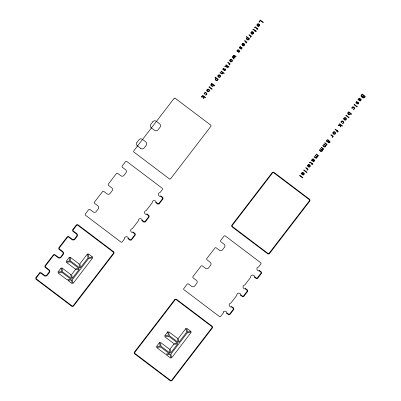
<?xml version="1.0" encoding="UTF-8"?>
<svg xmlns="http://www.w3.org/2000/svg" width="401" height="401" viewBox="0 0 401 401"><rect width="100%" height="100%" fill="white"/><g stroke="black" fill="none" stroke-linecap="round" stroke-linejoin="round"><path stroke-width="0.6" d="M238.465 51.804L238.394 52.27L239.237 52.12L239.693 50.832L238.981 50.441L238.074 50.982A2.431 2.371 29.2 0 1 237.778 51.193C235.873 50.972 240.505 48.797 237.232 50.135C236.114 51.413 238.149 52.315 238.851 51.007M302.84 173.468C303.622 172.179 301.577 172.49 302.043 173.718M310.033 162.756L309.572 162.711M136.931 142.465L138.997 139.774A2.461 2.396 29.2 0 1 142.415 139.353L145.738 141.864A2.461 2.396 29.2 0 1 146.235 145.247L144.175 147.939A2.476 2.411 29.2 0 1 140.716 148.405M242.425 45.534L243.653 43.915A0.907 0.882 29.2 0 0 242.319 45.022M251.392 33.849L252.625 32.23A0.907 0.882 29.2 0 0 251.287 33.338M257.417 26L258.65 24.381A0.907 0.882 29.2 0 0 257.312 25.489M243.953 44.165L242.996 45.408A0.907 0.887 29.2 0 0 243.477 45.584M251.968 33.724L252.921 32.481A0.822 0.802 29.2 0 1 252.445 33.89A0.907 0.887 29.2 0 1 251.973 33.714M308.098 166.731L309.326 165.112A0.907 0.882 29.2 0 0 307.993 166.22M308.67 166.605L309.627 165.362A0.822 0.802 29.2 0 1 309.151 166.771A0.907 0.887 29.2 0 1 308.68 166.595M253.392 29.804L252.866 29.834M360.624 99.303C362.033 98.696 360.499 101.794 359.777 100.907M314.073 159.944C315.517 159.352 313.938 162.41 313.231 161.548A2.13 2.075 29.2 0 1 312.991 161.392L311.968 160.631A1.744 1.699 29.2 0 0 311.397 160.325L311.662 159.999A0.882 0.862 29.2 0 1 312.003 160.119M303.742 173.402C305.171 172.781 303.582 175.909 302.895 175.011A2.13 2.075 29.2 0 1 302.66 174.851L301.637 174.094A1.744 1.699 29.2 0 0 301.066 173.783L301.326 173.458A0.882 0.862 29.2 0 1 301.672 173.578C301.291 171.788 304.083 172.014 303.367 173.297A2.421 2.361 29.2 0 1 303.266 173.498L303.171 173.658A4.947 4.822 29.2 0 0 302.79 174.4L302.83 174.425M257.407 25.428C255.793 25.774 257.853 22.431 259.061 24.135C260.605 25.073 258.765 27.363 257.507 26.07M251.382 33.278C249.763 33.599 251.833 30.296 253.036 31.98C254.575 32.917 252.735 35.213 251.482 33.92M242.415 44.962C240.79 45.288 242.861 41.975 244.069 43.669C245.607 44.606 243.768 46.897 242.51 45.604M308.088 166.159C306.469 166.495 308.534 163.167 309.742 164.861C311.281 165.798 309.442 168.094 308.184 166.801M255.111 27.564L254.585 27.594M240.49 47.839C243.372 45.629 241.688 50.947 240.876 48.661A0.596 0.581 29.2 0 0 241.597 48.486L241.748 47.93L241.317 47.829M357.792 102.806C356.95 104.21 355.045 103.172 356.334 101.759C358.84 100.867 355.271 102.501 356.72 102.987A2.431 2.371 29.2 0 0 357.015 102.776C359.862 100.556 358.273 105.889 357.406 103.603A0.596 0.581 29.2 0 0 358.128 103.428L358.283 102.887L357.847 102.771M224.715 69.423C223.748 70.787 221.994 69.824 223.217 68.416C225.758 67.443 222.234 69.102 223.638 69.604A2.431 2.371 29.2 0 0 223.938 69.393C226.821 67.188 225.146 72.501 224.329 70.22A0.596 0.581 29.2 0 0 225.046 70.045L225.197 69.488L224.755 69.393M241.262 47.864C240.389 49.298 238.47 48.19 239.843 46.782C242.349 46.015 238.7 47.524 240.189 48.045A2.431 2.371 29.2 0 0 240.485 47.834M238.891 50.982L239.337 51.072L239.181 51.629A0.596 0.581 29.2 0 1 238.445 51.854M255.317 27.524L256.805 28.626L256.535 28.982L256.825 29.203L257.096 28.852L257.863 29.428L257.913 28.902L257.372 28.496L257.577 28.23L257.076 28.276L255.813 27.313A2.516 2.451 29.2 0 0 255.377 27.027M253.597 29.759L255.086 30.867L254.815 31.223L255.106 31.443L255.382 31.088L256.144 31.664L256.194 31.143L255.653 30.732L255.858 30.466L255.362 30.511L254.094 29.554A2.516 2.451 29.2 0 0 253.663 29.268M310.304 162.641L311.793 163.748L311.522 164.099L311.813 164.325L312.083 163.969L312.85 164.545L312.9 164.024L312.359 163.613L312.564 163.347L312.063 163.392L310.8 162.435M348.715 112.325L348.424 112.105L348.685 111.769L351.702 114.054L351.431 114.405L350.344 113.583L350.133 114.47L349.201 114.816L348.263 114.365L347.742 113.548A1.043 1.013 29.2 0 1 348.715 112.26M326.529 144.475L326.86 144.721L327.106 144.4L324.91 142.741L324.635 143.097C327.537 144.049 325.858 146.881 323.938 143.999L323.667 144.355C326.795 145.443 324.609 148.084 322.97 145.262L322.7 145.618L324.198 146.751M323.071 148.982L323.396 149.232L323.642 148.911L321.447 147.252L321.171 147.608C324.048 148.616 322.464 151.362 320.479 148.51L320.204 148.866C323.371 150.054 321.111 152.5 319.512 149.773L319.236 150.129L320.735 151.262M317.888 155.733L318.219 155.979L318.464 155.658L316.264 153.999L315.993 154.355C318.865 155.337 317.291 158.124 315.296 155.262L315.026 155.613C318.178 156.796 315.948 159.277 314.329 156.52L314.058 156.876L315.557 158.009A0.957 0.932 29.2 0 0 316.88 157.979M211.818 83.914L211.527 83.694L211.788 83.358L214.806 85.639L214.535 85.994L213.447 85.172L213.217 86.08L212.304 86.405L211.367 85.954L210.846 85.137M137.403 145.884L140.726 148.395M160.565 195.743L162.871 197.487L163.062 198.791L159.097 203.959L157.778 204.119L155.473 202.375M259.061 270.224L261.372 271.968L261.562 273.271L257.597 278.439L256.279 278.6L253.973 276.855M146.706 213.798L149.012 215.543L149.202 216.846L145.237 222.014L143.919 222.174L141.613 220.43M245.206 288.279L247.512 290.023L247.703 291.327L243.738 296.494L242.42 296.655L240.114 294.91M132.846 231.853L135.152 233.598L135.343 234.901L131.378 240.069L130.059 240.229L127.754 238.485M231.347 306.334L233.653 308.078L233.843 309.382L229.878 314.549L228.56 314.71L226.254 312.965M333.411 133.984C331.562 132.937 333.973 130.455 335.161 132.225A1.258 1.228 29.2 0 1 335.562 133.047M230.294 61.569C228.44 60.526 230.856 58.035 232.044 59.809A1.258 1.228 29.2 0 1 232.445 60.631M359.261 99.974L359.391 100.08A4.14 4.035 29.2 0 1 359.732 99.373C360.464 98.115 358.484 98.3 358.93 99.613M220.144 75.313C218.946 73.538 216.565 76.045 218.395 77.072A1.348 1.313 29.2 0 0 220.61 76.135M209.116 89.679C207.918 87.899 205.538 90.41 207.367 91.438A1.348 1.313 29.2 0 0 209.583 90.501M233.878 55.98L233.718 55.779L235.803 56.591L236.084 56.225L233.377 55.228L233.101 55.589L234.46 57.298L232.475 56.406L232.154 56.822L233.848 59.137L234.134 58.767L232.811 57.002L234.806 57.889L235.096 57.513L233.913 56.015M312.379 160.26C311.772 159.077 314.078 158.831 313.171 160.009A4.14 4.035 29.2 0 0 312.83 160.716L312.71 160.621A1.118 1.093 29.2 0 1 312.364 160.265M348.163 113.488C348.218 114.28 350.193 114.917 350.018 113.558M211.257 85.037C211.397 85.994 213.287 86.436 213.121 85.147M312.003 160.079C311.597 158.425 314.419 158.53 313.707 159.814A2.421 2.361 29.2 0 1 313.597 160.034L313.507 160.2A4.947 4.822 29.2 0 0 313.126 160.936M137.393 145.899A2.491 2.426 29.2 0 1 136.941 142.47M302.85 173.473A4.14 4.035 29.2 0 0 302.499 174.179L302.374 174.079A1.118 1.093 29.2 0 1 302.033 173.728M303.803 173.367A0.867 0.847 29.2 0 1 303.291 174.615A0.546 0.536 29.2 0 1 302.91 174.465M307.191 169.052A0.571 0.556 29.2 0 1 306.905 169.874C307.642 171.087 307.552 168.716 307.858 169.473L308.093 169.172L305.893 167.508L305.622 167.864L306.765 168.731A1.835 1.789 29.2 0 1 307.131 169.087M309.642 162.726A0.972 0.947 29.2 0 1 310.319 162.014M310.369 162.149A2.516 2.451 29.2 0 1 310.79 162.44M314.133 159.909A0.867 0.847 29.2 0 1 313.622 161.152A0.546 0.536 29.2 0 1 313.241 161.007M316.905 156.956A1.048 1.018 29.2 0 1 316.82 157.924M317.823 155.763A0.902 0.877 29.2 0 1 316.9 157.012M322.083 150.205A1.048 1.018 29.2 0 1 321.998 151.172M323 149.017A0.902 0.877 29.2 0 1 322.083 150.26M322.063 151.232A0.957 0.932 29.2 0 1 320.705 151.297M325.547 145.698A1.048 1.018 29.2 0 1 325.462 146.661M326.464 144.505A0.902 0.877 29.2 0 1 325.547 145.753M325.522 146.721A0.957 0.932 29.2 0 1 324.168 146.786M328.178 141.939A1.123 1.093 29.2 0 1 326.665 141.127A1.123 1.093 29.2 0 1 327.697 139.809A1.123 1.093 29.2 0 1 328.86 141.062M328.79 141.007A0.957 0.932 29.2 0 1 329.998 141.743A0.957 0.932 29.2 0 1 329.166 142.841A0.957 0.932 29.2 0 1 328.118 141.894M332.394 136.22A0.571 0.556 29.2 0 1 332.108 137.042C332.815 138.24 332.795 135.894 333.066 136.641L333.296 136.335L331.101 134.676L330.825 135.032L331.968 135.894A1.835 1.789 29.2 0 1 332.339 136.255M335.632 133.052A1.348 1.313 29.2 0 1 333.406 133.989M346.414 118.912A1.258 1.228 29.2 0 0 346.008 118.094C344.825 116.305 342.429 118.826 344.264 119.849A1.348 1.313 29.2 0 0 346.479 118.917M350.043 113.553A1.183 1.153 29.2 0 0 349.542 112.947A1.599 1.559 29.2 0 0 348.92 112.591A0.732 0.712 29.2 0 0 348.133 113.453M359.266 99.964A1.118 1.093 29.2 0 1 358.915 99.623M359.777 100.907A2.13 2.075 29.2 0 1 359.542 100.751L358.519 99.989A1.744 1.699 29.2 0 0 357.948 99.684L358.208 99.358A0.882 0.862 29.2 0 1 358.554 99.478C358.163 97.734 360.955 97.839 360.238 99.207A2.421 2.361 29.2 0 1 360.148 99.393L360.053 99.558A4.947 4.822 29.2 0 0 359.677 100.295M360.684 99.268A0.867 0.847 29.2 0 1 360.173 100.511A0.546 0.536 29.2 0 1 359.792 100.36M209.111 89.684A1.258 1.228 29.2 0 1 209.517 90.501M213.147 85.142A1.183 1.153 29.2 0 0 212.645 84.536A1.599 1.559 29.2 0 0 212.024 84.175M211.237 85.042A0.732 0.712 29.2 0 1 212.019 84.18M210.871 85.127A1.043 1.013 29.2 0 1 211.818 83.849M220.139 75.318A1.258 1.228 29.2 0 1 220.545 76.135M229.277 63.804A0.571 0.556 29.2 0 1 228.986 64.626C229.753 65.849 229.648 63.358 229.943 64.225L230.179 63.919L227.979 62.26L227.708 62.616L228.851 63.478A1.835 1.789 29.2 0 1 229.217 63.839M232.51 60.636A1.348 1.313 29.2 0 1 230.289 61.574M243.953 44.165A0.822 0.802 29.2 0 1 243.477 45.574M245.998 42.015A0.571 0.556 29.2 0 1 245.713 42.837C246.44 44.045 246.425 41.594 246.67 42.436L246.901 42.135L244.705 40.471L244.435 40.827L245.572 41.689A1.835 1.789 29.2 0 1 245.943 42.05M250.485 36.17A0.571 0.556 29.2 0 1 250.199 36.992C250.941 38.205 250.846 35.829 251.156 36.591L251.387 36.291L249.191 34.631L248.916 34.982L250.059 35.849A1.835 1.789 29.2 0 1 250.43 36.205M252.941 29.849A0.972 0.947 29.2 0 1 253.612 29.133M254.655 27.609A0.972 0.947 29.2 0 1 255.332 26.892M215.543 79.228C217.608 83.022 218.169 76.746 215.548 79.192M246.76 38.561C248.911 42.361 249.307 36.035 246.76 38.526M204.119 93.603C204.786 95.398 204.119 93.042 205.217 92.882C206.415 92.811 206.891 94.686 205.898 94.666C204.335 95.313 207.327 95.243 206.901 93.809C206.721 92.375 204.254 91.879 204.119 93.603M222.63 72.942L222.054 73.609L220.224 72.365L219.954 72.721L221.938 74.075L222.715 73.714L222.926 72.837L224.009 73.654L224.279 73.298L221.262 71.017L220.986 71.368L222.63 72.942M341.015 122.014C341.647 123.829 341 121.378 342.153 121.292C343.306 121.192 343.857 123.192 342.624 123.062C341.587 124.044 344.414 123.272 343.762 122.059C343.431 120.751 341.201 120.365 341.015 121.964M351.862 107.879C352.529 109.699 351.847 107.242 353.005 107.157C354.173 107.092 354.644 108.987 353.592 108.942C352.168 109.679 355.121 109.428 354.639 108.044C354.424 106.631 351.998 106.19 351.862 107.879M362.559 97.122C362.735 98.917 365.226 97.613 365.281 96.365L362.258 94.08C360.273 94.862 360.945 97.734 362.559 97.087M217.793 79.864L216.936 80.791L215.527 80.2L215.167 79.012L216.064 78.285L214.981 77.463L215.252 77.107L218.289 79.408L218.034 79.744L217.733 79.518L217.788 79.889M249.006 39.198L248.149 40.125L246.745 39.534L246.384 38.346L247.282 37.619L246.194 36.797L246.465 36.441L249.507 38.742L249.247 39.077L248.946 38.852L249.006 39.223M207.111 90.21C209.197 94.08 209.813 87.418 207.111 90.21M218.139 75.844C220.164 79.679 220.926 73.137 218.144 75.804M230.044 60.34C232.154 64.215 232.705 57.528 230.044 60.34M333.161 132.756C335.226 136.616 335.878 129.969 333.161 132.756M344.008 118.621C346.053 122.455 346.76 115.914 344.013 118.581M362.93 96.992L363.672 97.548L364.634 96.491L363.697 95.789L362.93 96.967M337.687 131.598C337.046 133.037 339.126 131.292 337.547 130.796L337.782 130.495L337.487 130.275L337.256 130.576L335.351 129.137L335.081 129.488L336.985 130.932L336.67 131.338L336.96 131.558L337.276 131.152L337.687 131.598M361.456 96.055C361.627 97.308 363.256 96.355 363.351 95.523L362.309 94.736L361.461 96.024M124.771 237.613L124.761 238.52L122.029 242.079L121.102 242.189L85.318 215.131L85.182 214.214L88.842 209.447L89.769 209.332L93.172 211.903A2.14 2.085 29.2 0 0 94.335 212.345L95.222 212.224A2.256 2.2 29.2 0 0 96.225 211.497L98.29 208.811A2.17 2.115 29.2 0 0 97.844 205.818L94.446 203.247L94.31 202.33L102.701 191.392L103.628 191.277L107.032 193.848A2.14 2.085 29.2 0 0 108.195 194.285L109.077 194.169A2.256 2.2 29.2 0 0 110.085 193.442L112.15 190.751A2.17 2.115 29.2 0 0 111.704 187.763L108.305 185.192L108.165 184.275L116.561 173.337L117.488 173.222L120.891 175.793A2.14 2.085 29.2 0 0 122.054 176.229L122.937 176.114A2.256 2.2 29.2 0 0 123.944 175.387L126.009 172.696A2.17 2.115 29.2 0 0 125.563 169.708L122.165 167.137L122.024 166.22L125.688 161.448L126.616 161.337L162.4 188.395L162.535 189.312L160.084 192.5A2 1.95 29.2 0 0 158.405 194.691A2 1.95 29.2 0 0 160.661 196.395L162.43 197.738L162.565 198.655L158.831 203.518L157.904 203.633L156.134 202.294A2 1.95 29.2 0 0 153.879 200.585A2 1.95 29.2 0 0 152.2 202.776L146.225 210.56A2 1.95 29.2 0 0 144.545 212.746A2 1.95 29.2 0 0 146.801 214.455L148.57 215.793L148.706 216.71L144.972 221.573L144.044 221.688L142.275 220.35A2 1.95 29.2 0 0 140.019 218.64A2 1.95 29.2 0 0 138.34 220.831L132.365 228.615A2 1.95 29.2 0 0 130.686 230.801A2 1.95 29.2 0 0 132.942 232.51L134.711 233.848L134.846 234.765L131.112 239.628L130.185 239.743L128.415 238.405A2 1.95 29.2 0 0 126.521 236.685A2.15 2.095 29.2 0 0 125.478 236.896L124.771 237.613M223.272 312.093L223.262 313.001L220.53 316.559L219.603 316.675L183.818 289.612L183.683 288.695L187.342 283.928L188.269 283.813L191.673 286.389A2.14 2.085 29.2 0 0 192.836 286.825L193.718 286.705A2.256 2.2 29.2 0 0 194.726 285.978L196.791 283.291A2.17 2.115 29.2 0 0 196.345 280.299L192.941 277.728L192.806 276.81L201.202 265.873L202.129 265.758L205.533 268.334A2.14 2.085 29.2 0 0 206.695 268.77L207.578 268.65A2.256 2.2 29.2 0 0 208.585 267.923L210.645 265.236A2.17 2.115 29.2 0 0 210.204 262.244L206.801 259.673L206.665 258.755L215.061 247.818L215.989 247.703L219.392 250.274A2.14 2.085 29.2 0 0 220.555 250.715L221.437 250.595A2.256 2.2 29.2 0 0 222.44 249.868L224.505 247.181A2.17 2.115 29.2 0 0 224.064 244.189L220.66 241.618L220.525 240.7L224.184 235.928L225.116 235.818L260.896 262.876L261.036 263.793L258.585 266.986A2 1.95 29.2 0 0 256.906 269.171A2 1.95 29.2 0 0 259.161 270.881L260.931 272.219L261.066 273.136L257.332 277.998L256.404 278.114L254.635 276.775A2 1.95 29.2 0 0 252.379 275.066A2 1.95 29.2 0 0 250.7 277.256L244.725 285.041A2 1.95 29.2 0 0 243.046 287.226A2 1.95 29.2 0 0 245.302 288.936L247.071 290.274L247.206 291.191L243.472 296.053L242.545 296.169L240.775 294.83A2 1.95 29.2 0 0 238.52 293.126A2 1.95 29.2 0 0 236.841 295.311L230.866 303.096A2 1.95 29.2 0 0 229.187 305.281A2 1.95 29.2 0 0 231.442 306.991L233.212 308.329L233.347 309.246L229.613 314.108L228.685 314.224L226.916 312.885A2 1.95 29.2 0 0 225.021 311.166A2.15 2.095 29.2 0 0 223.974 311.377L223.272 312.093M152.856 121.719L150.791 124.41A2.491 2.426 29.2 0 0 151.252 127.844L154.585 130.34A2.476 2.411 29.2 0 0 158.019 129.874L160.094 127.192A2.461 2.396 29.2 0 0 159.598 123.809L156.275 121.297A2.461 2.396 29.2 0 0 152.856 121.719M39.614 272.795L35.719 277.868L35.915 279.171L72.01 306.469L73.328 306.309L114.064 253.237L113.874 251.933L77.774 224.64L76.456 224.801L72.566 229.873L72.756 231.176L76.315 233.868A1.694 1.654 29.2 0 1 76.661 236.199L74.596 238.891A1.779 1.734 29.2 0 1 73.809 239.462L72.471 239.382L68.651 236.525L67.333 236.685L58.706 247.928L58.897 249.232L62.456 251.923A1.694 1.654 29.2 0 1 62.802 254.254L60.736 256.946A1.779 1.734 29.2 0 1 59.949 257.517L58.611 257.437L54.792 254.58L53.473 254.74L44.847 265.983L45.037 267.287L48.596 269.978A1.694 1.654 29.2 0 1 48.942 272.309L46.877 275.001A1.779 1.734 29.2 0 1 46.09 275.572L44.752 275.492L40.932 272.635L39.614 272.795M39.879 273.236L36.215 278.003L36.356 278.921L72.135 305.983L73.062 305.868L113.568 253.101L113.433 252.184L77.649 225.126L76.721 225.242L73.062 230.009L73.198 230.926L76.601 233.497A2.17 2.115 29.2 0 1 77.042 236.49L74.977 239.176A2.256 2.2 29.2 0 1 73.974 239.903L73.087 240.024A2.14 2.085 29.2 0 1 71.924 239.587L68.526 237.011L67.594 237.126L59.203 248.064L59.338 248.981L62.741 251.552A2.17 2.115 29.2 0 1 63.183 254.545L61.117 257.231A2.256 2.2 29.2 0 1 60.115 257.958L59.228 258.079A2.14 2.085 29.2 0 1 58.065 257.642L54.666 255.066L53.739 255.181L45.343 266.119L45.478 267.036L48.882 269.607A2.17 2.115 29.2 0 1 49.323 272.6L47.258 275.286A2.256 2.2 29.2 0 1 46.255 276.013L45.368 276.134A2.14 2.085 29.2 0 1 44.205 275.698L40.807 273.121L39.879 273.236M174.169 98.29L133.663 151.057L133.799 151.974L169.583 179.031L170.51 178.921L211.016 126.155L210.876 125.237L175.097 98.18L174.169 98.29M61.082 267.998L57.934 272.099L61.619 271.647L61.082 267.998M69.293 257.302L66.135 261.417L69.834 260.961L69.293 257.302M201.638 96.576L201.317 96.997L203.377 97.167L203.583 98.566L203.934 98.11L203.688 96.606L205.397 97.899L205.668 97.543L202.65 95.258L202.375 95.613L203.312 96.736L201.638 96.576M209.182 86.746L208.911 87.102L211.928 89.388L212.204 89.032L209.182 86.746M225.086 66.03L224.76 66.451L226.821 66.626L227.026 68.025L227.382 67.563L227.136 66.065L228.841 67.353L229.116 67.002L226.094 64.716L225.823 65.072L226.76 66.195L225.086 66.03M260.379 20.05L258.961 21.895L259.312 22.16L260.429 20.702L263.101 22.727L263.402 22.336L260.379 20.05M258.946 24.631L257.993 25.875A0.907 0.887 29.2 0 0 258.47 26.05A0.822 0.802 29.2 0 0 258.946 24.631M75.263 269.828L71.674 274.505L72.25 278.404L79.203 269.347L75.263 269.828M87.443 253.958L79.899 263.783L80.476 267.688L88.019 257.858L87.443 253.958M88.721 258.389L72.431 279.612L73.007 283.517L92.671 257.903L88.721 258.389M174.956 299.281L134.22 352.354L134.415 353.652L170.51 380.95L171.828 380.79L212.565 327.717L212.375 326.414L176.275 299.121L174.956 299.281M272.404 172.335L231.668 225.402L231.858 226.705L267.958 254.003L269.272 253.843L310.013 200.771L309.818 199.467L273.723 172.169L272.404 172.335M175.222 299.722L134.716 352.484L134.851 353.406L170.636 380.464L171.563 380.348L212.069 327.582L211.934 326.665L176.149 299.607L175.222 299.722M272.665 172.771L232.164 225.537L232.299 226.455L268.084 253.512L269.011 253.402L309.512 200.635L309.377 199.718L273.592 172.661L272.665 172.771M159.583 342.479L156.435 346.579L160.119 346.128L159.583 342.479M167.793 331.782L164.636 335.898L168.335 335.442L167.793 331.782M299.868 175.357L299.597 175.713L302.62 177.999L302.89 177.643L299.868 175.357M303.998 169.979L303.727 170.335L305.923 171.994L306.199 171.638L303.998 169.979M338.534 124.987L338.213 125.408L340.274 125.578L340.479 126.977L340.83 126.521L340.584 125.017L342.294 126.31L342.564 125.954L339.547 123.668L339.271 124.024L340.208 125.152L338.534 124.987M346.078 115.162L345.807 115.513L348.825 117.799L349.101 117.443L346.078 115.162M354.339 104.4L354.068 104.751L356.263 106.415L356.534 106.059L354.339 104.4M173.758 344.309L170.174 348.985L170.751 352.885L177.703 343.827L173.758 344.309M185.944 328.439L178.4 338.269L178.976 342.168L186.52 332.339L185.944 328.439M306.6 171.944L306.329 172.3L306.75 172.615L307.021 172.265L306.6 171.944M356.94 106.365L356.664 106.721L357.085 107.037L357.361 106.681L356.94 106.365M187.222 332.87L170.931 354.093L171.508 357.998L191.167 332.384L187.222 332.87M92.541 257.046L88.852 257.502L88.31 253.848L92.541 257.046M70.215 261.788L66.275 262.269L75.137 268.971L79.077 268.49L70.215 261.788M62 272.469L58.045 272.956L66.917 279.662L70.872 279.181L62 272.469M71.599 279.963L67.909 280.414L72.145 283.617L71.599 279.963M191.041 331.532L187.347 331.983L186.811 328.329L191.041 331.532M168.716 336.269L164.776 336.75L173.638 343.457L177.578 342.97L168.716 336.269M160.5 346.955L156.545 347.436L165.418 354.148L169.372 353.662L160.5 346.955M170.099 354.444L166.41 354.895L170.641 358.098L170.099 354.444M79.037 263.918L70.16 257.201L70.736 261.106L79.619 267.823L79.037 263.918M177.538 338.399L168.661 331.682L169.237 335.587L178.119 342.304L177.538 338.399M70.807 274.6L61.949 267.903L62.521 271.793L71.383 278.495L70.807 274.6M169.307 349.081L160.45 342.384L161.022 346.274L169.884 352.975L169.307 349.081M328.564 142.23A0.622 0.607 29.2 0 0 329.637 142.25A0.622 0.607 29.2 0 0 329.096 141.322A0.622 0.607 29.2 0 0 328.564 142.23M327.031 141.267A0.792 0.767 29.2 0 0 328.389 141.282A0.792 0.767 29.2 0 0 327.697 140.109A0.792 0.767 29.2 0 0 327.031 141.267"/></g></svg>
